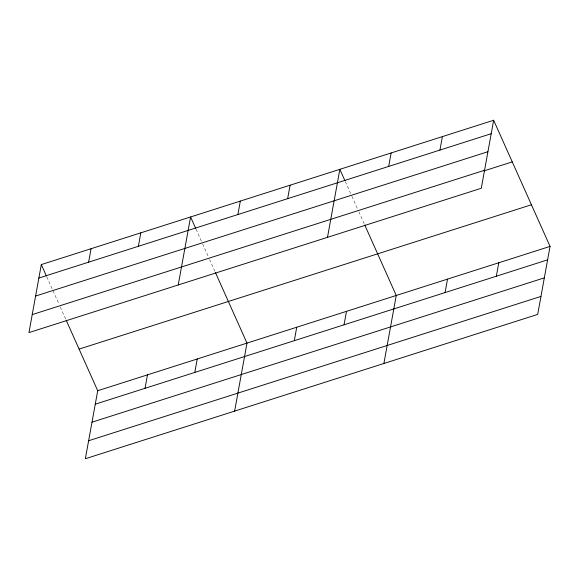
<?xml version="1.0" encoding="UTF-8"?>
<svg xmlns="http://www.w3.org/2000/svg" width="579" height="579" viewBox="0 0 579 579"><rect width="100%" height="100%" fill="white"/><g stroke="black" fill="none" stroke-linecap="round" stroke-linejoin="round"><path stroke-width="0.43" stroke-dasharray="2.9 2.17" d="M345.33 181.574L351.533 195.449M351.894 196.267L357.735 209.323M358.835 211.784L364.365 224.153M196.057 229.204L202.259 243.079M202.628 243.897L208.462 256.953M209.562 259.406L215.091 271.783M46.783 276.834L59.196 304.583M60.288 307.036L65.825 319.413"/><path stroke-width="0.87" d="M41.312 264.589L28.95 332.599L481.287 188.269L493.648 120.258L41.312 264.589L46.421 276.017M88.623 262.171L91.069 248.709M66.194 320.238L97.713 390.731L85.352 458.742L537.688 314.411L550.05 246.401L493.648 120.258M138.381 246.292L140.827 232.838M145.025 388.314L147.471 374.852M178.223 284.977L190.585 216.959L195.695 228.387M194.783 372.435L197.229 358.973M237.897 214.541L240.336 201.079M234.625 411.112L246.987 343.101L215.46 272.608M287.647 198.662L290.093 185.208M294.291 340.684L296.738 327.222M327.49 237.347L339.851 169.329L344.961 180.757M344.049 324.805L346.495 311.35M388.675 166.434L391.122 152.972M383.891 363.482L396.253 295.471L364.734 224.978M439.939 150.077L442.385 136.615M445.077 292.569L447.524 279.114M496.341 276.212L498.787 262.757M38.865 278.05L491.202 133.713M35.594 296.05L487.931 151.72M32.221 314.6L484.558 170.269M484.066 170.877L512.263 161.881M79.099 349.101L531.435 204.771M97.713 390.731L550.05 246.401M95.267 404.185L547.604 259.855M91.996 422.192L544.332 277.862M88.623 440.742L540.96 296.412"/></g></svg>
